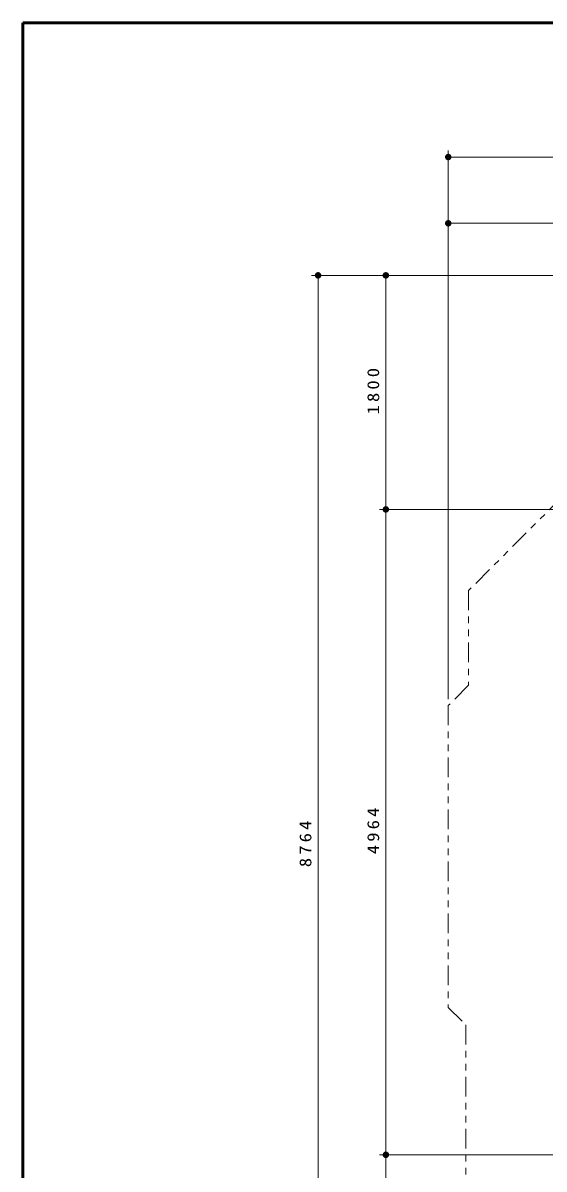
# Model space of a CAD drawing. Units: millimetres on the paper, scale 1:50. Extents: x -385 to 0, y -594 to 267.
# Drawn here: x -385 to -304.8, y 90.7 to 267 of the extents above; entities that cross this region are included whole.
import ezdxf

# ---------------------------------------------------------------- set-up
doc = ezdxf.new("R2010")
doc.units = ezdxf.units.MM
doc.linetypes.add('USER3', pattern=[8, 3, -1, 1, -1, 1, -1])
doc.layers.add('LY_1', color=7, linetype='Continuous', lineweight=25)
doc.layers.add('LY_2', color=7, linetype='Continuous', lineweight=13)
doc.styles.add('ＭＳ ゴシック', font='')
doc.styles.get('ＭＳ ゴシック').set_extended_font_data('MS Gothic')

# ---------------------------------------------------------------- blocks, each defined once
blk = doc.blocks.new('filled_dot')
at = {"color": 0, "linetype": 'Continuous', "lineweight": -2, "const_width": 1.25}
blk.add_lwpolyline([(-0.625, 0, 1), (0.625, 0, 1)], format="xyb", close=True, dxfattribs=at)

msp = doc.modelspace()

# ---------------------------------------------------------------- linework, layer by layer
at = {"layer": 'LY_1', "lineweight": 13}
for p, q in [((-319.556, 224.171), (-319.556, 247.372)), ((-319.556, 246.372), (-155.774, 246.372)), ((-319.556, 162.998), (-319.556, 237.175)), ((-319.556, 236.175), (-283.556, 236.175)), ((-268.945, 228.171), (-340.586, 228.171)), ((-339.586, 52.9), (-339.586, 228.171)), ((-329.158, 192.171), (-329.158, 228.171)), ((-253.665, 192.171), (-330.158, 192.171)), ((-329.158, 92.9), (-329.158, 192.171)), ((-281.465, 92.9), (-330.158, 92.9)), ((-329.158, 52.9), (-329.158, 92.9))]:
    msp.add_line(p, q, dxfattribs=at)
at = {"layer": 'LY_1', "linetype": 'USER3', "lineweight": 13}
msp.add_lwpolyline([(-182.481, 77.508), (-161.393, 98.597), (-161.393, 155.38), (-155.774, 160.999), (-155.774, 206.561), (-177.384, 228.171), (-267.945, 228.171), (-316.445, 179.672), (-316.445, 165.109), (-319.556, 161.998), (-319.556, 115.562), (-316.865, 112.871), (-316.865, 78.223), (-291.542, 52.9), (-258.787, 52.9), (-234.179, 77.508)], close=True, dxfattribs=at)
at = {"layer": 'LY_2', "lineweight": 50}
for p, q in [((0, 267), (-385, 267)), ((-385, 267), (-385, 0))]:
    msp.add_line(p, q, dxfattribs=at)

# ---------------------------------------------------------------- block references
at = {"layer": 'LY_1', "lineweight": 13, "xscale": 0.4, "yscale": 0.4}
for p in [(-319.556, 246.372), (-319.556, 236.175)]:
    msp.add_blockref('filled_dot', p, dxfattribs=at)
for p, rotation in [((-339.586, 228.171), 270), ((-329.158, 228.171), 270), ((-329.158, 192.171), 270), ((-329.158, 192.171), 90), ((-329.158, 92.9), 270), ((-329.158, 92.9), 90)]:
    msp.add_blockref('filled_dot', p, dxfattribs=dict(at, rotation=rotation))

# ---------------------------------------------------------------- texts
at = {"layer": 'LY_1', "char_height": 1.833, "attachment_point": 8, "rotation": 90, "style": 'ＭＳ ゴシック'}
for s, insert in [('\\T1.33;\\W1.15;1800', (-330.158, 210.592)), ('\\T1.33;\\W1.15;4964', (-330.158, 142.952)), ('\\T1.33;\\W1.15;8764', (-340.586, 140.952))]:
    msp.add_mtext(s, dxfattribs=dict(at, insert=insert))

doc.saveas('drawing.dxf')
